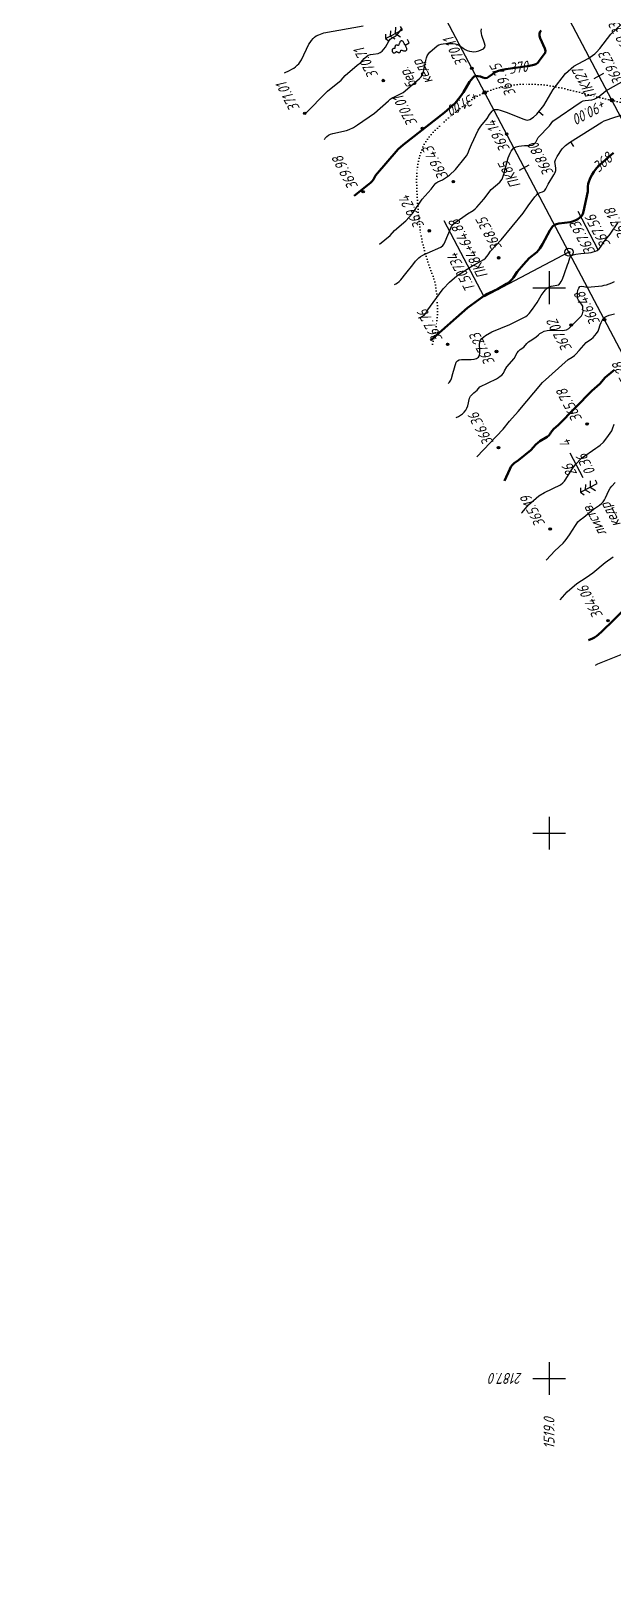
# Model space of a CAD drawing. Extents: x 1518325 to 1519424, y 2186901 to 2188655.
# Drawn here: x 1518810 to 1519023, y 2186928 to 2187494 of the extents above; entities that cross this region are included whole.
import ezdxf
from ezdxf.enums import TextEntityAlignment as Align

# ---------------------------------------------------------------- set-up
doc = ezdxf.new("R2010")
doc.units = 0
doc.linetypes.add('ИИDot', pattern=[1, 0, -1])
for name, color, linetype, lineweight in [('ИИ_ГЕОПУНКТ_025', 7, 'Continuous', 25), ('ИИ_ГЕОСЕТКА_025', 3, 'Continuous', 25), ('ИИ_КОНТУР_025', 7, 'ИИDot', 25), ('ИИ_ОТМЕТКА_025', 7, 'Continuous', 25), ('ИИ_ПИКЕТАЖ_025', 7, 'Continuous', 25), ('ИИ_РАЗМЕР_025', 7, 'Continuous', 25), ('ИИ_РЕЛЬЕФ_025', 34, 'Continuous', 25), ('ИИ_РЕЛЬЕФ_050', 34, 'Continuous', 50), ('ИИ_ТРАССА_ТРУБ_025', 7, 'Continuous', 25), ('ИИ_УГОДЬЯ_025', 7, 'Continuous', 25)]:
    doc.layers.add(name, color=color, linetype=linetype, lineweight=lineweight)
doc.styles.add('VNIPISIMPLEXCUR', font='simplex.shx', dxfattribs={"width": 0.8, "oblique": 15})
doc.dimstyles.new('ИИ-2000-м-dm$2', dxfattribs={"dimscale": 2, "dimtxt": 2.5, "dimasz": 2.5, "dimexe": 1.25, "dimexo": 0, "dimgap": 1, "dimtad": 2, "dimtoh": 1, "dimzin": 1, "dimdsep": 46, "dimtxsty": 'VNIPISIMPLEXCUR', "dimcen": 2.5, "dimaunit": 1, "dimazin": 0, "dimtfac": 1, "dimtmove": 1, "dimatfit": 2, "dimfxl": 1, "dimarcsym": 0})

# ---------------------------------------------------------------- blocks, each defined once
blk = doc.blocks.new('ИИ053296')
at = {"color": 0, "linetype": 'Continuous', "lineweight": 25}
blk.add_lwpolyline([(0, 0), (1, 0)], dxfattribs=at)
blk = doc.blocks.new('ИИ05012')
at = {"color": 0, "linetype": 'Continuous', "lineweight": 25, "flags": 128}
for points in [[(0, 3), (0, -3)], [(-3, 0), (3, 0)]]:
    blk.add_lwpolyline(points, dxfattribs=at)
blk = doc.blocks.new('PICKET')
at = {"color": 0, "linetype": 'Continuous', "lineweight": 25}
for p, q in [((-0.23, 0), (0.23, 0)), ((0, 0.23), (0, -0.23))]:
    blk.add_line(p, q, dxfattribs=at)
blk.add_circle((0, 0), 0.23, dxfattribs=at)
at = {"color": 0, "linetype": 'Continuous', "style": 'VNIPISIMPLEXCUR', "oblique": 15, "width": 0.8}
blk.add_attdef('OTMETKA', (1.25, 0.3), '', height=2, dxfattribs=at)
at = {"color": 8, "linetype": 'Continuous', "style": 'VNIPISIMPLEXCUR', "oblique": 15, "width": 0.8, "flags": 1}
blk.add_attdef('NOMER', (1.25, -2.7), '', height=2, dxfattribs=at)
blk = doc.blocks.new('ИИ053672А')
at = {"color": 0, "linetype": 'Continuous'}
for points in [[(0.7, 3.1), (0, 3.5), (-0.7, 3.1)], [(0, 3.5), (0, 0), (0.7, 0)], [(1, 0.92), (0, 1.5), (-1, 0.92)], [(0.85, 2.01), (0, 2.5), (-0.85, 2.01)]]:
    blk.add_lwpolyline(points, dxfattribs=at)
at = {"color": 0, "linetype": 'Continuous', "style": 'VNIPISIMPLEXCUR', "oblique": 15, "width": 0.8}
blk.add_attdef('RACE1', text='', height=2, dxfattribs=at).set_placement((-2, 2.25), align=Align.RIGHT)
blk.add_attdef('HEIGHT', (2, 2.25), '', height=2, dxfattribs=at)
blk.add_attdef('RACE2', text='', height=2, dxfattribs=at).set_placement((-2, 1.25), align=Align.TOP_RIGHT)
blk.add_attdef('THICKNESS', text='', height=2, dxfattribs=at).set_placement((2, 1.25), align=Align.TOP_LEFT)
blk.add_attdef('DISTANCE', text='', height=2, dxfattribs=at).set_placement((8.5, 1.75), align=Align.MIDDLE_LEFT)
blk = doc.blocks.new('ИИ050052Р')
at = {"linetype": 'Continuous', "lineweight": 25}
h = blk.add_hatch(color=0, dxfattribs=at)
edge = h.paths.add_edge_path()
edge.add_arc((0, 0), 0.15, 0, 360)
at = {"color": 0, "linetype": 'Continuous', "lineweight": 25}
for radius in [0.75, 0.15]:
    blk.add_circle((0, 0), radius, dxfattribs=at)
at = {"color": 0, "linetype": 'Continuous', "style": 'VNIPISIMPLEXCUR', "oblique": 15, "width": 0.8}
for tag, p in [('NUMBER', (-2, -1)), ('STATIONING', (-2, -4.4)), ('ALPHA', (-2, -7.8))]:
    blk.add_attdef(tag, text='', height=2, dxfattribs=at).set_placement(p, align=Align.RIGHT)
for tag, p in [('CENTRE', (1.45, 0.7)), ('HEIGHT', (1.45, -2.7))]:
    blk.add_attdef(tag, p, '', height=2, dxfattribs=at)
at = {"color": 253, "linetype": 'Continuous', "style": 'VNIPISIMPLEXCUR', "oblique": 15, "width": 0.8, "flags": 1}
blk.add_attdef('NOTE', text='', height=1.6, dxfattribs=at).set_placement((-2, -10.8), align=Align.RIGHT)
blk = doc.blocks.new('ИИ15001')
at = {"color": 0, "linetype": 'Continuous', "lineweight": 25}
blk.add_lwpolyline([(0, 1), (0, -1)], dxfattribs=at)
at = {"color": 0, "linetype": 'Continuous', "lineweight": 25, "style": 'VNIPISIMPLEXCUR', "oblique": 15, "width": 0.8}
blk.add_attdef('STATIONING', text='', height=2, dxfattribs=at).set_placement((0, 2), align=Align.CENTER)
at = {"color": 7, "linetype": 'Continuous', "lineweight": 25, "style": 'VNIPISIMPLEXCUR', "oblique": 15, "width": 0.8}
blk.add_attdef('HEIGHT', text='', height=2, dxfattribs=at).set_placement((0, -2), align=Align.TOP_CENTER)
blk = doc.blocks.new('ИИ15002')
at = {"linetype": 'Continuous', "lineweight": 25}
h = blk.add_hatch(color=0, dxfattribs=at)
edge = h.paths.add_edge_path()
edge.add_arc((0, 0), 0.3, 0, 360)
at = {"color": 0, "linetype": 'Continuous', "lineweight": 25}
blk.add_circle((0, 0), 0.3, dxfattribs=at)
at = {"color": 0, "linetype": 'Continuous', "style": 'VNIPISIMPLEXCUR', "oblique": 15, "width": 0.8}
blk.add_attdef('STATIONING', (1, 1.3), '', height=2, rotation=90, dxfattribs=at)
at = {"color": 7, "linetype": 'Continuous', "style": 'VNIPISIMPLEXCUR', "oblique": 15, "width": 0.8}
blk.add_attdef('HEIGHT', text='', height=2, dxfattribs=at).set_placement((0, -1.3), align=Align.TOP_CENTER)
blk = doc.blocks.new('ИИ053673А')
at = {"color": 0, "linetype": 'Continuous'}
blk.add_lwpolyline([(-1.35, 0.88), (-1.22, 0.88), (-1.01, 0.88), (-0.87, 0.88), (-0.74, 0.89), (-0.62, 0.91), (-0.53, 0.94), (-0.44, 1), (-0.39, 1.07), (-0.37, 1.15), (-0.36, 1.23), (-0.36, 1.29), (-0.39, 1.38), (-0.42, 1.45), (-0.47, 1.52), (-0.55, 1.61), (-0.63, 1.69), (-0.7, 1.77), (-0.78, 1.84), (-0.81, 1.89), (-0.84, 1.93), (-0.85, 1.97), (-0.85, 1.99), (-0.83, 2.02), (-0.8, 2.05), (-0.74, 2.12), (-0.67, 2.2), (-0.62, 2.29), (-0.6, 2.37), (-0.61, 2.44), (-0.64, 2.52), (-0.68, 2.58), (-0.72, 2.62), (-0.75, 2.65), (-0.8, 2.68), (-0.85, 2.71), (-0.94, 2.76), (-0.99, 2.79), (-1.01, 2.81), (-1.03, 2.83), (-1.03, 2.85), (-1.03, 2.87), (-1.01, 2.89), (-1, 2.93), (-0.98, 2.97), (-0.95, 3.03), (-0.94, 3.1), (-0.94, 3.19), (-0.95, 3.25), (-0.99, 3.32), (-1.03, 3.38), (-1.07, 3.41), (-1.1, 3.44), (-1.17, 3.48), (-1.22, 3.49), (-1.28, 3.5), (-1.35, 3.5), (-1.42, 3.5), (-1.48, 3.49), (-1.53, 3.48), (-1.6, 3.44), (-1.63, 3.41), (-1.67, 3.38), (-1.71, 3.32), (-1.75, 3.25), (-1.76, 3.19), (-1.76, 3.1), (-1.75, 3.03), (-1.72, 2.97), (-1.7, 2.93), (-1.69, 2.89), (-1.67, 2.87), (-1.67, 2.85), (-1.67, 2.83), (-1.69, 2.81), (-1.71, 2.79), (-1.76, 2.76), (-1.85, 2.71), (-1.9, 2.68), (-1.95, 2.65), (-1.98, 2.62), (-2.02, 2.58), (-2.06, 2.52), (-2.09, 2.44), (-2.1, 2.37), (-2.08, 2.29), (-2.03, 2.2), (-1.96, 2.12), (-1.9, 2.05), (-1.87, 2.02), (-1.85, 1.99), (-1.85, 1.97), (-1.86, 1.93), (-1.89, 1.89), (-1.92, 1.84), (-2, 1.77), (-2.07, 1.69), (-2.15, 1.61), (-2.23, 1.52), (-2.28, 1.45), (-2.31, 1.38), (-2.34, 1.29), (-2.34, 1.23), (-2.33, 1.15), (-2.31, 1.07), (-2.26, 1), (-2.17, 0.94), (-2.08, 0.91), (-1.96, 0.89), (-1.83, 0.88), (-1.69, 0.88), (-1.48, 0.88)], close=True, dxfattribs=at)
for points in [[(2.05, 3.1), (1.35, 3.5), (0.65, 3.1)], [(1.35, 3.5), (1.35, 0), (2.05, 0)], [(-1.35, 0.88), (-1.35, 0), (-0.65, 0)], [(2.35, 0.92), (1.35, 1.5), (0.35, 0.92)], [(2.2, 2.01), (1.35, 2.5), (0.5, 2.01)]]:
    blk.add_lwpolyline(points, dxfattribs=at)
at = {"color": 0, "linetype": 'Continuous', "style": 'VNIPISIMPLEXCUR', "oblique": 15, "width": 0.8}
blk.add_attdef('RACE1', text='', height=2, dxfattribs=at).set_placement((-3.25, 2.25), align=Align.RIGHT)
blk.add_attdef('HEIGHT', (3, 2), '', height=2, dxfattribs=at)
blk.add_attdef('RACE2', text='', height=2, dxfattribs=at).set_placement((-3.25, 1.25), align=Align.TOP_RIGHT)
blk.add_attdef('THICKNESS', text='', height=2, dxfattribs=at).set_placement((3, 1.5), align=Align.TOP_LEFT)
blk.add_attdef('DISTANCE', text='', height=2, dxfattribs=at).set_placement((9.5, 1.75), align=Align.MIDDLE_LEFT)
blk = doc.blocks.new('*D54')
at = {"layer": 'Defpoints', "color": 0, "transparency": 16777216}
for p in [(1518412.38, 2188627.85), (1518818.43, 2187967.48), (1518780.69, 2187955.9), (1518760.91, 2187937.21), (1519297.92, 2186946.83)]:
    blk.add_point(p, dxfattribs=at)
at = {"layer": 'ИИ_РАЗМЕР_025', "color": 0, "lineweight": -2, "transparency": 16777216}
for p, q in [((1518777.92, 2187969.12), (1518771.87, 2187980.6)), ((1518777.22, 2187957.5), (1518777.92, 2187969.12))]:
    blk.add_line(p, q, dxfattribs=at)
blk.add_arc((1518772.88, 2187943.51), 14.65, 43.4519, 102.0835, dxfattribs=at)
at = {"layer": 'ИИ_РАЗМЕР_025', "color": 0, "transparency": 16777216}
for points in [[(1518770.04, 2187957.2), (1518769.59, 2187958.46), (1518766.06, 2187956.47)], [(1518784.06, 2187953.97), (1518782.97, 2187953.19), (1518785.84, 2187950.33)]]:
    blk.add_solid(points, dxfattribs=at)
at = {"layer": 'ИИ_РАЗМЕР_025', "color": 0, "transparency": 16777216, "insert": (1518770.55, 2187973.71), "char_height": 4, "attachment_point": 5, "rotation": 117.7798, "style": 'VNIPISIMPLEXCUR'}
blk.add_mtext("90°1'", dxfattribs=at)
blk = doc.blocks.new('*D55')
at = {"layer": 'Defpoints', "color": 0, "transparency": 16777216}
for p in [(1518412.38, 2188627.85), (1518814.13, 2187903.06), (1518791.07, 2187895.12), (1518786.56, 2187888.53), (1519297.92, 2186946.83)]:
    blk.add_point(p, dxfattribs=at)
at = {"layer": 'ИИ_РАЗМЕР_025', "color": 0, "lineweight": -2, "transparency": 16777216}
for p, q in [((1518788.1, 2187902.13), (1518782.05, 2187913.61)), ((1518791.4, 2187897.04), (1518788.1, 2187902.13))]:
    blk.add_line(p, q, dxfattribs=at)
blk.add_arc((1518798.52, 2187894.83), 7.46, 148.8919, 176.6782, dxfattribs=at)
at = {"layer": 'ИИ_РАЗМЕР_025', "color": 0, "transparency": 16777216}
for points in [[(1518791.68, 2187899.17), (1518792.6, 2187898.2), (1518795.05, 2187901.43)], [(1518791.73, 2187895.41), (1518790.43, 2187895.12), (1518791.93, 2187891.36)]]:
    blk.add_solid(points, dxfattribs=at)
at = {"layer": 'ИИ_РАЗМЕР_025', "color": 0, "transparency": 16777216, "insert": (1518780.73, 2187906.71), "char_height": 4, "attachment_point": 5, "rotation": 117.7798, "style": 'VNIPISIMPLEXCUR'}
blk.add_mtext("90°1'", dxfattribs=at)

msp = doc.modelspace()

# ---------------------------------------------------------------- linework, layer by layer
at = {"layer": 'ИИ_ГЕОПУНКТ_025'}
for points in [[(1519007.22, 2187413.01), (1518976.148, 2187396.641), (1518961.489, 2187424.468)], [(1519017.992, 2187413.887), (1519010.566, 2187427.984)]]:
    msp.add_lwpolyline(points, dxfattribs=at)
at = {"layer": 'ИИ_КОНТУР_025', "flags": 128}
msp.add_lwpolyline([(1518957.167, 2187379.292), (1518957.809, 2187381.747), (1518958.36, 2187384.339), (1518958.753, 2187386.821), (1518958.989, 2187389.195), (1518959.067, 2187391.458), (1518959.036, 2187393.605), (1518958.943, 2187395.629), (1518958.789, 2187397.528), (1518958.572, 2187399.304), (1518958.293, 2187400.956), (1518957.952, 2187402.484), (1518957.55, 2187403.888), (1518955.663, 2187409.039), (1518954.369, 2187413.338), (1518953.578, 2187416.442), (1518953.212, 2187418.158), (1518952.873, 2187420.108), (1518952.282, 2187424.707), (1518951.806, 2187430.239), (1518951.444, 2187436.704), (1518951.403, 2187440.053), (1518951.587, 2187443.169), (1518951.994, 2187446.051), (1518952.625, 2187448.7), (1518953.481, 2187451.117), (1518954.56, 2187453.299), (1518955.863, 2187455.249), (1518957.39, 2187456.965), (1518960.668, 2187460.069), (1518963.946, 2187462.982), (1518967.224, 2187465.706), (1518970.502, 2187468.238), (1518972.189, 2187469.4), (1518973.971, 2187470.447), (1518975.848, 2187471.38), (1518977.821, 2187472.199), (1518979.889, 2187472.904), (1518982.052, 2187473.494), (1518984.31, 2187473.97), (1518986.664, 2187474.332), (1518989.094, 2187474.57), (1518991.581, 2187474.675), (1518994.126, 2187474.646), (1518996.727, 2187474.484), (1518999.386, 2187474.189), (1519000, 2187474.092), (1519002.102, 2187473.761), (1519004.875, 2187473.199), (1519016.452, 2187470.275), (1519025.542, 2187468.159), (1519031.792, 2187466.811), (1519034.961, 2187466.272), (1519038.144, 2187465.978), (1519041.34, 2187465.928), (1519044.549, 2187466.124), (1519047.771, 2187466.564), (1519051.007, 2187467.248), (1519054.255, 2187468.178), (1519057.517, 2187469.352), (1519060.66, 2187470.682), (1519063.55, 2187472.078), (1519066.187, 2187473.54), (1519068.573, 2187475.067), (1519070.705, 2187476.661), (1519072.586, 2187478.321), (1519074.214, 2187480.047), (1519075.59, 2187481.839), (1519076.759, 2187483.667), (1519077.765, 2187485.501), (1519078.609, 2187487.341), (1519079.291, 2187489.187), (1519079.548, 2187490.102)], dxfattribs=at)
at = {"layer": 'ИИ_РЕЛЬЕФ_025'}
for points, elevation in [([(1518937.857, 2187415.94), (1518941.717, 2187419.172), (1518943.28, 2187420.991), (1518947.44, 2187424.562), (1518949.941, 2187427.157), (1518953.399, 2187432.468), (1518956.716, 2187436.139), (1518957.807, 2187437.627), (1518958.436, 2187438.271), (1518959.215, 2187438.755), (1518960.945, 2187439.52), (1518963.47, 2187441.203), (1518965.694, 2187443.385), (1518969.244, 2187447.68), (1518969.708, 2187448.388), (1518970.151, 2187449.206), (1518970.828, 2187450.83), (1518971.46, 2187452.451), (1518973.937, 2187457.72), (1518974.389, 2187458.482), (1518974.944, 2187459.279), (1518977.302, 2187462.05), (1518978.109, 2187463.511), (1518978.582, 2187464.163), (1518979.102, 2187464.762), (1518979.668, 2187465.309), (1518980.31, 2187465.383), (1518981.119, 2187465.3), (1518982.064, 2187465.084), (1518984.233, 2187464.363), (1518990.729, 2187461.765), (1518991.481, 2187461.544), (1518992.054, 2187461.454), (1518992.954, 2187461.634), (1518994.185, 2187462.533), (1518995.454, 2187463.67), (1518998.032, 2187466.818), (1519001.413, 2187472.672), (1519005.992, 2187478.494), (1519008.992, 2187481.268), (1519014.265, 2187484.096), (1519015.899, 2187485.198), (1519016.686, 2187485.789), (1519017.352, 2187486.401), (1519018.588, 2187487.752), (1519022.535, 2187492.97), (1519026.526, 2187496.575)], 369.5), ([(1518903.02, 2187478.741), (1518904.826, 2187479.612), (1518905.63, 2187480.071), (1518906.369, 2187480.547), (1518907.042, 2187481.038), (1518907.649, 2187481.545), (1518908.191, 2187482.069), (1518908.768, 2187482.803), (1518909.198, 2187483.574), (1518911.959, 2187489.279), (1518912.393, 2187489.968), (1518912.919, 2187490.68), (1518913.458, 2187491.316), (1518914.029, 2187491.874), (1518914.648, 2187492.35), (1518915.536, 2187492.77), (1518917.417, 2187493.414), (1518931.858, 2187496.027)], 371.5), ([(1518910.445, 2187463.684), (1518918.718, 2187472.118), (1518923.817, 2187476.115), (1518925.286, 2187477.772), (1518929.632, 2187481.551), (1518930.952, 2187482.542), (1518932.234, 2187483.988), (1518932.934, 2187484.634), (1518933.671, 2187485.229), (1518934.497, 2187485.525), (1518935.446, 2187485.679), (1518937.343, 2187485.925), (1518938.107, 2187486.2), (1518938.825, 2187486.779), (1518939.953, 2187488.173), (1518941.256, 2187490.453), (1518941.76, 2187491.087), (1518942.462, 2187491.622), (1518943.229, 2187492.042), (1518943.957, 2187492.532), (1518944.61, 2187493.233), (1518945.22, 2187494.013), (1518945.912, 2187494.754)], 371), ([(1518917.627, 2187454.338), (1518917.933, 2187454.774), (1518918.48, 2187455.404), (1518919.165, 2187455.953), (1518919.886, 2187456.317), (1518920.721, 2187456.588), (1518925.707, 2187457.632), (1518926.692, 2187458), (1518928.225, 2187458.777), (1518929.774, 2187459.714), (1518936.026, 2187464.004), (1518941.066, 2187468.526), (1518941.755, 2187469.072), (1518942.442, 2187469.559), (1518943.276, 2187470.041), (1518945.77, 2187471.17), (1518946.481, 2187471.573), (1518947.265, 2187472.169), (1518952.439, 2187476.712), (1518953.036, 2187477.341), (1518953.482, 2187477.94), (1518953.831, 2187478.754), (1518954.754, 2187483.339), (1518954.988, 2187484.253), (1518955.261, 2187484.994), (1518955.769, 2187485.741), (1518956.309, 2187486.342), (1518958.947, 2187488.636), (1518959.592, 2187489.027), (1518960.363, 2187489.322), (1518961.123, 2187489.471), (1518962.78, 2187489.58), (1518963.689, 2187489.577), (1518964.633, 2187489.52), (1518965.549, 2187489.395), (1518966.374, 2187489.186), (1518967.143, 2187488.807), (1518968.505, 2187487.784), (1518969.221, 2187487.36), (1518969.983, 2187487.025), (1518970.769, 2187486.734), (1518971.58, 2187486.577), (1518972.392, 2187486.469), (1518973.24, 2187486.582), (1518974.185, 2187486.815), (1518975.104, 2187487.165), (1518975.87, 2187487.626), (1518976.361, 2187488.194), (1518976.478, 2187488.866), (1518976.33, 2187489.702), (1518975.342, 2187492.471), (1518975.179, 2187493.239), (1518975.106, 2187494.114), (1518975.174, 2187494.875)], 370.5), ([(1518943.333, 2187401.187), (1518943.841, 2187401.408), (1518944.417, 2187401.786), (1518945.06, 2187402.32), (1518945.601, 2187402.86), (1518947.516, 2187405.155), (1518950.034, 2187408.342), (1518950.998, 2187409.691), (1518951.554, 2187410.342), (1518952.223, 2187410.956), (1518952.886, 2187411.426), (1518953.638, 2187411.867), (1518955.328, 2187412.691), (1518960.32, 2187414.912), (1518960.987, 2187415.41), (1518961.48, 2187416.088), (1518961.917, 2187416.954), (1518964.223, 2187422.431), (1518964.684, 2187423.154), (1518965.369, 2187423.819), (1518970.11, 2187427.131), (1518972.161, 2187428.352), (1518972.835, 2187428.864), (1518973.482, 2187429.484), (1518976.022, 2187432.502), (1518978.747, 2187435.983), (1518981.932, 2187438.742), (1518982.776, 2187439.739), (1518983.381, 2187441.621), (1518985.011, 2187447.627), (1518985.337, 2187448.522), (1518985.7, 2187449.347), (1518986.106, 2187450.087), (1518986.564, 2187450.727), (1518987.082, 2187451.251), (1518987.927, 2187451.607), (1518988.863, 2187451.872), (1518989.852, 2187452.064), (1518990.894, 2187452.139), (1518992.905, 2187452.182), (1518993.743, 2187452.305), (1518994.396, 2187452.572), (1518995.097, 2187453.305), (1518995.952, 2187455.054), (1519000.098, 2187459.313), (1519001.374, 2187461.023), (1519011.675, 2187468.16), (1519012.38, 2187468.498), (1519013.118, 2187468.671), (1519015.606, 2187468.847), (1519016.416, 2187469.068), (1519017.157, 2187469.439), (1519017.885, 2187469.92), (1519020.753, 2187472.217), (1519033.094, 2187479.186)], 369), ([(1518952.109, 2187388.891), (1518952.3, 2187388.948), (1518952.972, 2187389.202), (1518953.571, 2187389.491), (1518954.281, 2187390.028), (1518954.78, 2187390.664), (1518955.195, 2187391.34), (1518961.159, 2187399.521), (1518963.423, 2187402.074), (1518966.202, 2187404.311), (1518971.633, 2187407.901), (1518976.006, 2187410.307), (1518976.663, 2187410.807), (1518977.179, 2187411.399), (1518977.649, 2187412.034), (1518978.516, 2187413.371), (1518982.427, 2187417.5), (1518990.43, 2187427.331), (1518992.244, 2187430.051), (1518994.683, 2187433.262), (1518995.285, 2187433.945), (1518995.878, 2187434.482), (1518996.703, 2187434.896), (1518997.518, 2187435.133), (1518998.221, 2187435.511), (1518998.762, 2187436.225), (1518999.599, 2187437.966), (1519001.731, 2187441.372), (1519002.138, 2187442.195), (1519002.395, 2187442.982), (1519002.435, 2187443.844), (1519002.129, 2187445.478), (1519002.108, 2187446.208), (1519002.304, 2187446.888), (1519002.896, 2187448.115), (1519004.717, 2187450.897), (1519005.306, 2187451.56), (1519005.925, 2187452.118), (1519007.386, 2187453.18), (1519019.277, 2187460.677), (1519020.172, 2187461.165), (1519020.85, 2187461.453), (1519023.311, 2187462.268), (1519028.294, 2187463.855)], 368.5), ([(1518962.959, 2187364.877), (1518963.452, 2187365.323), (1518963.928, 2187366.084), (1518964.201, 2187366.732), (1518964.723, 2187368.47), (1518965.906, 2187372.666), (1518966.377, 2187373.23), (1518967.01, 2187373.48), (1518967.911, 2187373.603), (1518971.344, 2187373.717), (1518972.44, 2187373.839), (1518973.364, 2187374.088), (1518974.031, 2187374.515), (1518974.41, 2187375.187), (1518974.558, 2187376.055), (1518974.558, 2187377.046), (1518974.453, 2187379.107), (1518974.516, 2187380.031), (1518974.768, 2187380.787), (1518975.355, 2187381.4), (1518975.982, 2187381.982), (1518976.68, 2187382.496), (1518979.028, 2187383.763), (1518985.563, 2187386.458), (1518991.417, 2187389.456), (1518992.081, 2187389.95), (1518992.635, 2187390.527), (1518993.81, 2187392.064), (1518995.615, 2187394.61), (1518997.062, 2187397.1), (1518998.124, 2187398.559), (1518998.673, 2187399.231), (1518999.27, 2187399.831), (1518999.943, 2187400.308), (1519000.755, 2187400.589), (1519003.475, 2187401.056), (1519003.972, 2187401.594), (1519004.422, 2187402.309), (1519004.835, 2187403.165), (1519005.586, 2187405.16), (1519006.666, 2187408.33), (1519007.051, 2187409.293), (1519007.556, 2187410.983), (1519007.945, 2187411.636), (1519008.765, 2187412.031), (1519009.7, 2187412.265), (1519011.546, 2187412.508), (1519014.418, 2187412.801), (1519015.32, 2187412.937), (1519016.161, 2187413.118), (1519016.921, 2187413.356), (1519017.577, 2187413.667), (1519018.266, 2187414.197), (1519018.808, 2187414.831), (1519020.18, 2187416.913), (1519022.278, 2187419.587), (1519025.183, 2187423.743)], 367.5), ([(1518965.925, 2187352.412), (1518966.765, 2187352.799), (1518967.534, 2187353.259), (1518968.232, 2187353.792), (1518968.859, 2187354.398), (1518969.414, 2187355.078), (1518969.822, 2187355.825), (1518970.118, 2187356.701), (1518970.845, 2187359.439), (1518971.202, 2187360.169), (1518971.745, 2187360.84), (1518972.359, 2187361.391), (1518973.627, 2187362.421), (1518974.611, 2187363.629), (1518980.669, 2187366.623), (1518981.409, 2187367.061), (1518982.06, 2187367.505), (1518982.603, 2187367.958), (1518983.235, 2187368.699), (1518983.666, 2187369.455), (1518984.407, 2187370.978), (1518987.117, 2187374.043), (1518988.31, 2187376.15), (1518988.761, 2187376.749), (1518989.36, 2187377.295), (1518990.655, 2187378.203), (1518991.774, 2187379.484), (1518992.402, 2187380.092), (1518993.016, 2187380.555), (1518995.073, 2187381.841), (1518996.048, 2187382.744), (1518996.602, 2187383.163), (1518997.346, 2187383.621), (1518998.184, 2187384.032), (1518999.198, 2187384.35), (1518999.941, 2187384.447), (1519000.827, 2187384.463), (1519004.797, 2187384.313), (1519005.645, 2187384.37), (1519006.334, 2187384.524), (1519007.151, 2187384.99), (1519011.209, 2187389.035), (1519011.771, 2187389.733), (1519012.155, 2187390.416), (1519012.398, 2187391.348), (1519012.355, 2187392.257), (1519012.26, 2187393.164), (1519011.883, 2187393.911), (1519010.748, 2187395.392), (1519010.391, 2187396.198), (1519010.314, 2187397.06), (1519010.357, 2187398.053), (1519010.519, 2187399.036), (1519010.799, 2187399.868), (1519011.194, 2187400.408), (1519011.982, 2187400.574), (1519013.983, 2187400.185), (1519019.343, 2187400.721), (1519020.187, 2187400.884), (1519020.995, 2187401.102), (1519022.936, 2187401.826), (1519023.88, 2187402.265)], 367), ([(1518973.507, 2187337.985), (1518983.08, 2187348.064), (1518985.442, 2187351.066), (1518988.591, 2187354.633), (1518997.491, 2187365.182), (1519006.964, 2187373.693), (1519008.425, 2187374.523), (1519009.207, 2187375.092), (1519009.77, 2187375.61), (1519010.992, 2187376.93), (1519013.55, 2187379.908), (1519015.472, 2187381.241), (1519016.056, 2187381.735), (1519017.358, 2187383.17), (1519017.933, 2187384.044), (1519018.232, 2187384.745), (1519018.697, 2187386.397), (1519019.006, 2187387.218), (1519019.358, 2187388.013), (1519019.762, 2187388.755), (1519020.38, 2187389.213), (1519021.132, 2187389.589), (1519021.991, 2187389.9), (1519023.924, 2187390.39)], 366.5), ([(1518989.85, 2187317.259), (1518990.029, 2187317.575), (1518992.344, 2187320.423), (1518996.24, 2187323.649), (1518998.289, 2187324.849), (1519004.174, 2187327.746), (1519005.01, 2187328.392), (1519005.577, 2187329.027), (1519006.133, 2187329.793), (1519008.318, 2187333.294), (1519009.659, 2187335.111), (1519011.811, 2187337.428), (1519017.032, 2187341.181), (1519017.829, 2187341.603), (1519018.69, 2187342.203), (1519019.831, 2187343.355), (1519021.148, 2187344.906), (1519022.38, 2187346.617), (1519022.882, 2187347.457), (1519023.224, 2187348.291), (1519023.773, 2187349.999)], 365.5), ([(1518998.896, 2187300.09), (1518998.972, 2187300.148), (1519002.007, 2187303.533), (1519005.09, 2187306.314), (1519005.708, 2187306.993), (1519006.251, 2187307.683), (1519007.373, 2187309.344), (1519009.569, 2187312.834), (1519010.07, 2187313.543), (1519010.54, 2187314.119), (1519011.286, 2187314.827), (1519012.659, 2187315.835), (1519016.231, 2187318.801), (1519018.409, 2187320.279), (1519019.1, 2187320.824), (1519019.73, 2187321.459), (1519020.236, 2187322.17), (1519020.666, 2187322.972), (1519021.875, 2187325.588), (1519022.378, 2187326.417), (1519022.923, 2187327.151), (1519024.153, 2187328.581)], 365), ([(1519004.064, 2187285.562), (1519006.567, 2187288.46), (1519010.107, 2187291.56), (1519013.543, 2187293.678), (1519016.023, 2187295.461), (1519020.547, 2187299.228), (1519023.478, 2187301.274)], 364.5), ([(1519017.01, 2187261.606), (1519017.777, 2187262.022), (1519027.002, 2187265.715)], 363.5)]:
    msp.add_lwpolyline(points, dxfattribs=dict(at, elevation=elevation))
at = {"layer": 'ИИ_РЕЛЬЕФ_050'}
for points, elevation in [([(1518928.486, 2187433.728), (1518933.838, 2187437.908), (1518934.47, 2187438.458), (1518935.002, 2187438.991), (1518935.554, 2187439.71), (1518936.396, 2187441.104), (1518944.69, 2187450.737), (1518946.448, 2187452.361), (1518961.668, 2187464.193), (1518965.52, 2187467.68), (1518967.415, 2187470.001), (1518968.553, 2187471.731), (1518970.834, 2187475.464), (1518971.402, 2187476.255), (1518971.966, 2187476.921), (1518972.527, 2187477.427), (1518973.084, 2187477.74), (1518973.934, 2187477.601), (1518974.787, 2187477.382), (1518975.645, 2187477.052), (1518976.512, 2187476.784), (1518977.268, 2187477.004), (1518978.025, 2187477.426), (1518980.49, 2187479.105), (1518981.443, 2187479.536), (1518982.264, 2187479.787), (1518984.082, 2187480.176), (1518992.777, 2187481.346), (1518994.359, 2187481.751), (1518995.128, 2187482.012), (1518995.769, 2187482.506), (1518996.361, 2187483.135), (1518998.559, 2187486.101), (1518998.662, 2187486.803), (1518998.339, 2187487.7), (1518996.715, 2187491.495), (1518996.473, 2187492.341), (1518996.396, 2187493.086), (1518996.532, 2187493.698), (1518997.091, 2187494.298)], 370), ([(1518956.439, 2187380.672), (1518970.05, 2187392.561), (1518976.759, 2187397.443), (1518981.005, 2187399.495), (1518984.391, 2187401.433), (1518985.164, 2187401.95), (1518985.848, 2187402.507), (1518986.434, 2187403.122), (1518986.935, 2187403.775), (1518988.29, 2187405.8), (1518990.549, 2187408.499), (1518992.683, 2187410.77), (1518995.418, 2187413.035), (1518996.08, 2187413.763), (1518996.561, 2187414.404), (1518997.494, 2187415.899), (1519000.21, 2187420.986), (1519001.194, 2187422.445), (1519001.911, 2187423.061), (1519002.625, 2187423.345), (1519003.524, 2187423.53), (1519007.678, 2187424.015), (1519008.533, 2187424.254), (1519009.534, 2187424.671), (1519010.451, 2187425.145), (1519011.251, 2187425.697), (1519011.901, 2187426.346), (1519012.316, 2187427.077), (1519012.59, 2187427.901), (1519014.146, 2187435.282), (1519014.152, 2187437.095), (1519014.308, 2187438.082), (1519014.555, 2187438.874), (1519014.885, 2187439.731), (1519015.294, 2187440.628), (1519015.776, 2187441.543), (1519016.324, 2187442.451), (1519016.935, 2187443.329), (1519017.445, 2187443.961), (1519018.645, 2187445.209), (1519023.545, 2187449.508)], 368), ([(1518983.584, 2187329.153), (1518985.528, 2187333.474), (1518985.953, 2187334.246), (1518986.399, 2187334.895), (1518987.159, 2187335.646), (1518988.75, 2187336.748), (1518993.236, 2187340.473), (1518995.094, 2187342.478), (1518995.799, 2187343.117), (1518996.58, 2187343.674), (1518999.211, 2187345.246), (1518999.865, 2187345.766), (1519000.317, 2187346.347), (1519000.631, 2187346.927), (1519001.021, 2187347.51), (1519001.546, 2187348.062), (1519003.421, 2187349.732), (1519015.625, 2187362.158), (1519018.492, 2187364.714), (1519020.494, 2187367.073), (1519023.262, 2187369.33), (1519023.87, 2187369.908)], 366), ([(1519014.391, 2187270.682), (1519015.846, 2187271.363), (1519016.606, 2187271.774), (1519017.313, 2187272.224), (1519018.008, 2187272.768), (1519019.247, 2187273.968), (1519020.451, 2187275.192), (1519022.34, 2187276.826), (1519029.981, 2187284.609)], 364)]:
    msp.add_lwpolyline(points, dxfattribs=dict(at, elevation=elevation))
at = {"layer": 'ИИ_ТРАССА_ТРУБ_025', "color": 4}
for points in [[(1519297.92, 2186946.834), (1518412.378, 2188627.85)], [(1519262.622, 2186928.239), (1519146.4, 2187148.85), (1519007.22, 2187413.01), (1518888.91, 2187637.56), (1518808.08, 2187790.99), (1518721.15, 2187956.06), (1518609.66, 2188167.6), (1518524.74, 2188328.809)]]:
    msp.add_lwpolyline(points, dxfattribs=at)
at = {"layer": 'ИИ_УГОДЬЯ_025'}
msp.add_lwpolyline([(1519012.416, 2187330.248), (1519007.616, 2187339.361)], dxfattribs=at)

# ---------------------------------------------------------------- block references
at = {"layer": 'ИИ_ГЕОПУНКТ_025'}
ref = msp.add_blockref('ИИ050052Р', (1519007.22, 2187413.01, 367.56), dxfattribs=dict(at, xscale=2, yscale=2, zscale=2, rotation=117.7797222222222))
ref.add_attrib('NUMBER', 'Т.50734', dxfattribs={"layer": '0', "color": 0, "linetype": 'Continuous', "height": 4, "rotation": 117.77972, "style": 'VNIPISIMPLEXCUR', "oblique": 15, "width": 0.8}).set_placement((1518966.065, 2187413.126), align=Align.RIGHT)
ref.add_attrib('CENTRE', '367.93', (1519017.041, 2187413.255), dxfattribs={"layer": '0', "color": 0, "linetype": 'Continuous', "height": 4, "rotation": 117.77972, "style": 'VNIPISIMPLEXCUR', "oblique": 15, "width": 0.8})
ref.add_attrib('HEIGHT', '367.56', (1519022.647, 2187415.828), dxfattribs={"layer": '0', "color": 0, "linetype": 'Continuous', "height": 4, "rotation": 117.77972, "style": 'VNIPISIMPLEXCUR', "oblique": 15, "width": 0.8})
ref.add_attrib('STATIONING', 'ПК84+64.88', dxfattribs={"layer": '0', "color": 0, "linetype": 'Continuous', "height": 4, "rotation": 117.77972, "style": 'VNIPISIMPLEXCUR', "oblique": 15, "width": 0.8}).set_placement((1518966.656, 2187425.559), align=Align.RIGHT)
at = {"layer": 'ИИ_ГЕОСЕТКА_025', "xscale": 2, "yscale": 2, "zscale": 2}
for p in [(1519000, 2187400), (1519000, 2187200), (1519000, 2187000)]:
    msp.add_blockref('ИИ05012', p, dxfattribs=at)
at = {"layer": 'ИИ_ОТМЕТКА_025'}
ref = msp.add_blockref('PICKET', (1519029.777, 2187493.687, 369.33), dxfattribs=dict(at, xscale=2, yscale=2, zscale=2, rotation=117.7792673703056))
ref.add_attrib('OTMETKA', '369.33', (1519031.349, 2187486.415, 369.33), dxfattribs={"layer": '0', "color": 0, "linetype": 'Continuous', "height": 4, "rotation": 117.77927, "style": 'VNIPISIMPLEXCUR', "oblique": 15, "width": 0.8})
at = {"layer": 'ИИ_ОТМЕТКА_025', "xscale": 2, "yscale": 2, "zscale": 2, "rotation": 117.7797222222222}
for p, values in [((1518971.639, 2187480.464, 370.11), {'OTMETKA': '370.11'}), ((1518939.19, 2187475.95, 370.71), {'OTMETKA': '370.71'}), ((1518910.41, 2187463.91, 371.01), {'OTMETKA': '371.01'}), ((1518953.52, 2187458.4, 370.01), {'OTMETKA': '370.01'}), ((1518964.85, 2187438.85, 369.43), {'OTMETKA': '369.43'}), ((1518931.79, 2187435.23, 369.98), {'OTMETKA': '369.98'}), ((1518956.06, 2187420.85, 369.24), {'OTMETKA': '369.24'}), ((1518962.78, 2187379.23, 367.76), {'OTMETKA': '367.76'}), ((1519013.88, 2187349.99, 365.78), {'OTMETKA': '365.78'}), ((1519013.88, 2187349.99, 365.78), {'OTMETKA': '365.78'}), ((1518981.42, 2187341.35, 366.36), {'OTMETKA': '366.36'}), ((1519000.36, 2187311.52, 365.19), {'OTMETKA': '365.19'}), ((1519021.537, 2187277.861, 364.06), {'OTMETKA': '364.06'})]:
    msp.add_blockref('PICKET', p, dxfattribs=at).add_auto_attribs(values)
at = {"layer": 'ИИ_ОТМЕТКА_025'}
ref = msp.add_blockref('PICKET', (1518984.42, 2187456.325, 369.14), dxfattribs=dict(at, xscale=2, yscale=2, zscale=2, rotation=117.7797222222222))
ref.add_attrib('OTMETKA', '369.14', (1518985.757, 2187450.906, 369.14), dxfattribs={"layer": '0', "color": 0, "linetype": 'Continuous', "height": 4, "rotation": 117.77972, "style": 'VNIPISIMPLEXCUR', "oblique": 15, "width": 0.8})
ref = msp.add_blockref('PICKET', (1519029.04, 2187415.92, 367.18), dxfattribs=dict(at, xscale=2, yscale=2, zscale=2, rotation=117.7797222222222))
ref.add_attrib('OTMETKA', '367.18', (1519029.371, 2187418.92, 367.18), dxfattribs={"layer": '0', "color": 0, "linetype": 'Continuous', "height": 4, "rotation": 117.77972, "style": 'VNIPISIMPLEXCUR', "oblique": 15, "width": 0.8})
ref = msp.add_blockref('PICKET', (1518981.47, 2187410.96, 368.35), dxfattribs=dict(at, xscale=2, yscale=2, zscale=2, rotation=117.7797222222222))
ref.add_attrib('OTMETKA', '368.35', (1518982.836, 2187414.724, 368.35), dxfattribs={"layer": '0', "color": 0, "linetype": 'Continuous', "height": 4, "rotation": 117.77972, "style": 'VNIPISIMPLEXCUR', "oblique": 15, "width": 0.8})
ref = msp.add_blockref('PICKET', (1519020.262, 2187388.276, 366.48), dxfattribs=dict(at, xscale=2, yscale=2, zscale=2, rotation=117.7797222222222))
ref.add_attrib('OTMETKA', '366.48', (1519018.815, 2187387.336, 366.48), dxfattribs={"layer": '0', "color": 0, "linetype": 'Continuous', "height": 4, "rotation": 117.77972, "style": 'VNIPISIMPLEXCUR', "oblique": 15, "width": 0.8})
ref = msp.add_blockref('PICKET', (1518980.69, 2187376.59, 367.23), dxfattribs=dict(at, xscale=2, yscale=2, zscale=2, rotation=117.7797222222222))
ref.add_attrib('OTMETKA', '367.23', (1518980.208, 2187372.64, 367.23), dxfattribs={"layer": '0', "color": 0, "linetype": 'Continuous', "height": 4, "rotation": 117.77972, "style": 'VNIPISIMPLEXCUR', "oblique": 15, "width": 0.8})
ref = msp.add_blockref('PICKET', (1519008.023, 2187386.32, 367.02), dxfattribs=dict(at, xscale=2, yscale=2, zscale=2, rotation=117.7797222222222))
ref.add_attrib('OTMETKA', '367.02', (1519008.496, 2187377.694, 367.02), dxfattribs={"layer": '0', "color": 0, "linetype": 'Continuous', "height": 4, "rotation": 117.77972, "style": 'VNIPISIMPLEXCUR', "oblique": 15, "width": 0.8})
ref = msp.add_blockref('PICKET', (1519036.349, 2187357.631, 365.28), dxfattribs=dict(at, xscale=2, yscale=2, zscale=2, rotation=117.7797222222222))
ref.add_attrib('OTMETKA', '365.28', (1519032.589, 2187361.817, 365.28), dxfattribs={"layer": '0', "color": 0, "linetype": 'Continuous', "height": 4, "rotation": 117.77972, "style": 'VNIPISIMPLEXCUR', "oblique": 15, "width": 0.8})
at = {"layer": 'ИИ_ПИКЕТАЖ_025', "color": 4}
ref = msp.add_blockref('ИИ15001', (1519018.275, 2187477.681, 369.23), dxfattribs=dict(at, xscale=2, yscale=2, zscale=2, rotation=117.7798))
ref.add_attrib('STATIONING', 'ПК127', dxfattribs={"layer": '0', "color": 0, "linetype": 'Continuous', "lineweight": 25, "height": 4, "rotation": 117.7798, "style": 'VNIPISIMPLEXCUR', "oblique": 15, "width": 0.8}).set_placement((1519014.736, 2187475.817), align=Align.CENTER)
ref.add_attrib('HEIGHT', '369.23', dxfattribs={"layer": '0', "color": 7, "linetype": 'Continuous', "lineweight": 25, "height": 4, "rotation": 117.7798, "style": 'VNIPISIMPLEXCUR', "oblique": 15, "width": 0.8}).set_placement((1519021.026, 2187479.417), align=Align.TOP_CENTER)
ref = msp.add_blockref('ИИ15002', (1518976.355, 2187471.591, 369.75), dxfattribs=dict(at, xscale=2, yscale=2, zscale=2, rotation=117.7797961859183))
ref.add_attrib('STATIONING', '+31.00', (1518973.123, 2187472.148), dxfattribs={"layer": '0', "color": 0, "linetype": 'Continuous', "height": 4, "rotation": 207.7798, "style": 'VNIPISIMPLEXCUR', "oblique": 15, "width": 0.8})
ref.add_attrib('HEIGHT', '369.75', dxfattribs={"layer": '0', "color": 7, "linetype": 'Continuous', "height": 4, "rotation": 117.7798, "style": 'VNIPISIMPLEXCUR', "oblique": 15, "width": 0.8}).set_placement((1518981.351, 2187475.065), align=Align.TOP_CENTER)
ref = msp.add_blockref('ИИ15002', (1519022.977, 2187468.756, 368.81), dxfattribs=dict(at, xscale=2, yscale=2, zscale=2, rotation=117.7797961859183))
ref.add_attrib('STATIONING', '+90.00', (1519019.744, 2187469.314), dxfattribs={"layer": '0', "color": 0, "linetype": 'Continuous', "height": 4, "rotation": 207.7798, "style": 'VNIPISIMPLEXCUR', "oblique": 15, "width": 0.8})
ref.add_attrib('HEIGHT', '368.81', dxfattribs={"layer": '0', "color": 7, "linetype": 'Continuous', "height": 4, "rotation": 117.7798, "style": 'VNIPISIMPLEXCUR', "oblique": 15, "width": 0.8}).set_placement((1519029.004, 2187463.447), align=Align.TOP_CENTER)
ref = msp.add_blockref('ИИ15001', (1518990.849, 2187444.082, 368.8), dxfattribs=dict(at, xscale=2, yscale=2, zscale=2, rotation=117.7836999999999))
ref.add_attrib('STATIONING', 'ПК85', dxfattribs={"layer": '0', "color": 0, "linetype": 'Continuous', "lineweight": 25, "height": 4, "rotation": 117.7837, "style": 'VNIPISIMPLEXCUR', "oblique": 15, "width": 0.8}).set_placement((1518987.31, 2187442.217), align=Align.CENTER)
ref.add_attrib('HEIGHT', '368.80', dxfattribs={"layer": '0', "color": 7, "linetype": 'Continuous', "lineweight": 25, "height": 4, "rotation": 117.7837, "style": 'VNIPISIMPLEXCUR', "oblique": 15, "width": 0.8}).set_placement((1518995.177, 2187446.018), align=Align.TOP_CENTER)
at = {"layer": 'ИИ_РЕЛЬЕФ_025'}
for p, xscale, yscale, zscale, rotation in [((1518996.18, 2187464.557, 369.5), 2, 2, 2, 320.6822450359182), ((1519007.795, 2187453.438, 368.5), 1.999999999999999, 1.999999999999999, 1.999999999999999, 302.2284486759183)]:
    msp.add_blockref('ИИ053296', p, dxfattribs=dict(at, xscale=xscale, yscale=yscale, zscale=zscale, rotation=rotation))
at = {"layer": 'ИИ_УГОДЬЯ_025'}
ref = msp.add_blockref('ИИ053673А', (1518947.458, 2187492.196), dxfattribs=dict(at, xscale=1.999999999999999, yscale=1.999999999999999, zscale=1.999999999999999, rotation=117.7797222222222))
ref.add_attrib('RACE1', 'бер.', dxfattribs={"layer": '0', "color": 0, "linetype": 'Continuous', "height": 4, "rotation": 117.77972, "style": 'VNIPISIMPLEXCUR', "oblique": 15, "width": 0.8}).set_placement((1518948.194, 2187481.184), align=Align.RIGHT)
ref.add_attrib('RACE2', 'кедр', dxfattribs={"layer": '0', "color": 0, "linetype": 'Continuous', "height": 4, "rotation": 117.77972, "style": 'VNIPISIMPLEXCUR', "oblique": 15, "width": 0.8}).set_placement((1518949.516, 2187482.214), align=Align.TOP_RIGHT)
ref.add_attrib('HEIGHT', '26', (1518938.599, 2187498.432), dxfattribs={"layer": '0', "color": 0, "linetype": 'Continuous', "height": 4, "rotation": 117.77972, "style": 'VNIPISIMPLEXCUR', "oblique": 15, "width": 0.8})
ref.add_attrib('THICKNESS', '0.36', dxfattribs={"layer": '0', "color": 0, "linetype": 'Continuous', "height": 4, "rotation": 117.77972, "style": 'VNIPISIMPLEXCUR', "oblique": 15, "width": 0.8}).set_placement((1518942.191, 2187497.444), align=Align.TOP_LEFT)
ref.add_attrib('DISTANCE', '4', dxfattribs={"layer": '0', "color": 0, "linetype": 'Continuous', "height": 4, "rotation": 117.77972, "style": 'VNIPISIMPLEXCUR', "oblique": 15, "width": 0.8}).set_placement((1518934.616, 2187507.497), align=Align.MIDDLE_LEFT)
ref = msp.add_blockref('ИИ053672А', (1519017.615, 2187328.214), dxfattribs=dict(at, xscale=1.999999999999999, yscale=1.999999999999999, zscale=1.999999999999999, rotation=117.7797222222222))
ref.add_attrib('RACE1', 'листв.', dxfattribs={"layer": '0', "color": 0, "linetype": 'Continuous', "height": 4, "rotation": 117.77972, "style": 'VNIPISIMPLEXCUR', "oblique": 15, "width": 0.8}).set_placement((1519015.091, 2187321.28), align=Align.RIGHT)
ref.add_attrib('RACE2', 'кедр', dxfattribs={"layer": '0', "color": 0, "linetype": 'Continuous', "height": 4, "rotation": 117.77972, "style": 'VNIPISIMPLEXCUR', "oblique": 15, "width": 0.8}).set_placement((1519018.432, 2187319.737), align=Align.TOP_RIGHT)
ref.add_attrib('HEIGHT', '26', (1519010.347, 2187331.805), dxfattribs={"layer": '0', "color": 0, "linetype": 'Continuous', "height": 4, "rotation": 117.77972, "style": 'VNIPISIMPLEXCUR', "oblique": 15, "width": 0.8})
ref.add_attrib('THICKNESS', '0.36', dxfattribs={"layer": '0', "color": 0, "linetype": 'Continuous', "height": 4, "rotation": 117.77972, "style": 'VNIPISIMPLEXCUR', "oblique": 15, "width": 0.8}).set_placement((1519013.539, 2187330.588), align=Align.TOP_LEFT)
ref.add_attrib('DISTANCE', '4', dxfattribs={"layer": '0', "color": 0, "linetype": 'Continuous', "height": 4, "rotation": 117.77972, "style": 'VNIPISIMPLEXCUR', "oblique": 15, "width": 0.8}).set_placement((1519006.595, 2187341.624), align=Align.MIDDLE_LEFT)

# ---------------------------------------------------------------- texts
at = {"layer": 'ИИ_ГЕОСЕТКА_025', "color": 7, "style": 'VNIPISIMPLEXCUR', "oblique": 15, "width": 0.8}
for s, rotation, p in [('2187.0', 180, (1518990.136, 2187002.015)), ('1519.0', 90, (1519001.939, 2186974.178))]:
    msp.add_text(s, height=4, rotation=rotation, dxfattribs=at).set_placement(p)
at = {"layer": 'ИИ_РЕЛЬЕФ_025', "style": 'VNIPISIMPLEXCUR', "oblique": 15, "width": 0.8}
for s, rotation, p in [('370', 7.66476, (1518988.66, 2187480.792, 370)), ('368', 41.26561, (1519019.484, 2187445.945, 368))]:
    msp.add_text(s, height=4, rotation=rotation, dxfattribs=at).set_placement(p, align=Align.MIDDLE)

# ---------------------------------------------------------------- dimensions: what is measured, and where the dimension line sits
at = {"layer": 'ИИ_РАЗМЕР_025'}
for base, line1, line2, picture, middle in [((1518780.695, 2187955.898), ((1518760.909, 2187937.208), (1518818.429, 2187967.478)), ((1519297.92, 2186946.834), (1518412.378, 2188627.85)), '*D54', (1518770.553, 2187973.705)), ((1518791.072, 2187895.122), ((1519297.92, 2186946.834), (1518412.378, 2188627.85)), ((1518814.129, 2187903.058), (1518786.559, 2187888.528)), '*D55', (1518780.731, 2187906.714))]:
    dim = msp.add_angular_dim_2l(base=base, line1=line1, line2=line2, dimstyle='ИИ-2000-м-dm$2', override={"dimtxt": 2, "dimasz": 2, "dimzin": 0}, dxfattribs=at)
    dim.commit()
    dim.dimension.update_dxf_attribs({"geometry": picture, "text_midpoint": middle, "dimtype": 162})

doc.saveas('drawing.dxf')
